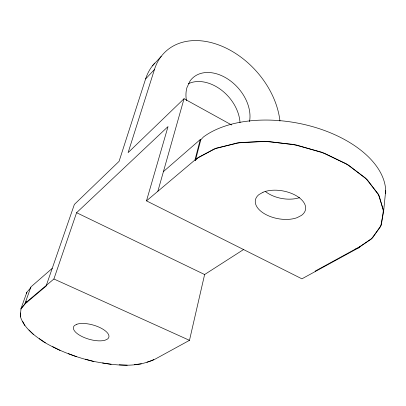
<?xml version="1.0" encoding="UTF-8"?>
<svg xmlns="http://www.w3.org/2000/svg" width="406" height="406" viewBox="0 0 406 406"><rect width="100%" height="100%" fill="white"/><g stroke="black" fill="none" stroke-linecap="round" stroke-linejoin="round"><path stroke-width="0.61" d="M20.544 316.888L20.62 312.94M30.917 287.539L26.872 292.244L21.026 308.524L20.3 316.36C24.076 328.226 34.586 335.721 44.467 342.344C59.525 351.139 75.963 357.204 92.883 361.289C112.67 364.892 134.777 368.628 153.59 359.62L153.945 359.777L189.48 340.34L204.619 274.532L243.59 249.523M359.386 246.909L359.833 247.147L315.558 271.365L315.127 271.147L359.386 246.909L371.18 239.175L380.671 226.538L383.579 211.77L385.7 190.576M315.558 271.365L301.922 278.826L146.49 200.868L194.966 159.969L200.275 139.532L200.782 139.806L203.401 137.015A100.769 57.789 10.4 0 1 316.634 127.844A100.769 57.789 10.4 0 1 385.675 193.692M194.966 159.969L195.479 160.243L200.782 139.806M157.858 191.277L184.055 98.719L231.689 125.002M146.49 200.868L168.033 126.57L76.597 212.703L53.902 278.988L25.055 303.328L25.451 303.5L46.746 285.56L46.335 285.377L74.374 204.426L119.08 161.339L145.597 78.962A73.963 53.683 48.1 0 1 154.767 63.082M279.962 121.089A75.13 53.81 48.2 0 0 221.366 45.985A75.13 53.81 48.2 0 0 154.447 69.517L128.123 152.626L184.055 98.719M26.288 301.156L25.451 303.5L21.026 308.524M25.055 303.328L30.932 286.895L52.227 268.366M20.985 309.002L25.776 302.749L27.095 302.115M195.235 160.111L196.357 158.837L214.008 149.012L237.251 142.927L264.418 141.288L293.289 144.414L321.339 152.103L346.105 163.674L365.527 178.041L378.189 193.901L383.447 209.917L381.376 224.878L372.622 237.814L358.199 248.015L355.61 248.974M152.377 65.904L161.212 56.383M145.597 78.962L154.447 69.517M195.479 160.243L198.118 157.508L216.499 148.078L240.306 142.486L267.798 141.41L296.705 145.094L324.49 153.29L348.724 165.257L367.4 179.873L379.204 195.819L383.579 211.77M163.43 171.596L200.275 139.532M153.757 359.696L153.067 360.239L146.926 362.238M134.315 364.598L141.303 363.883M119.207 364.821L127.24 365.182M102.525 362.964L111.127 364.344M85.235 359.153L93.913 361.472M68.294 353.616L76.572 356.737M53.902 278.988L189.48 340.34M76.597 212.703L204.619 274.532M52.668 346.648L60.068 350.403M39.275 338.619L45.35 342.806M28.983 329.976L33.328 334.356M22.563 321.227L24.827 325.536M299.542 197.631A25.091 14.337 10.5 0 1 265.189 191.338M26.598 302.409A72.857 30.45 16 0 1 26.288 301.333M26.436 293.396A72.857 30.45 16 0 1 26.872 292.244M186.435 100.698A37.519 26.842 48.2 0 1 186.882 87.777L189.972 81.093A37.519 26.842 48.2 0 1 228.679 79.617A37.519 26.842 48.2 0 1 249.512 121.653M188.267 83.768A36.941 26.781 48.2 0 1 221.118 89.843A36.941 26.781 48.2 0 1 240.022 122.693M263.007 192.256L258.861 194.662A25.507 14.098 10.6 0 0 264.367 213.703A25.507 14.098 10.6 0 0 297.212 217.626L301.475 215.393A25.507 14.098 10.6 0 0 296.608 195.936A25.507 14.098 10.6 0 0 263.007 192.256M76.861 324.242L74.592 325.465A18.392 7.389 15.9 0 0 82.337 336.701A18.392 7.389 15.9 0 0 105.19 340.167L107.539 339.02A18.392 7.389 15.9 0 0 100.038 327.627A18.392 7.389 15.9 0 0 76.861 324.242"/></g></svg>
